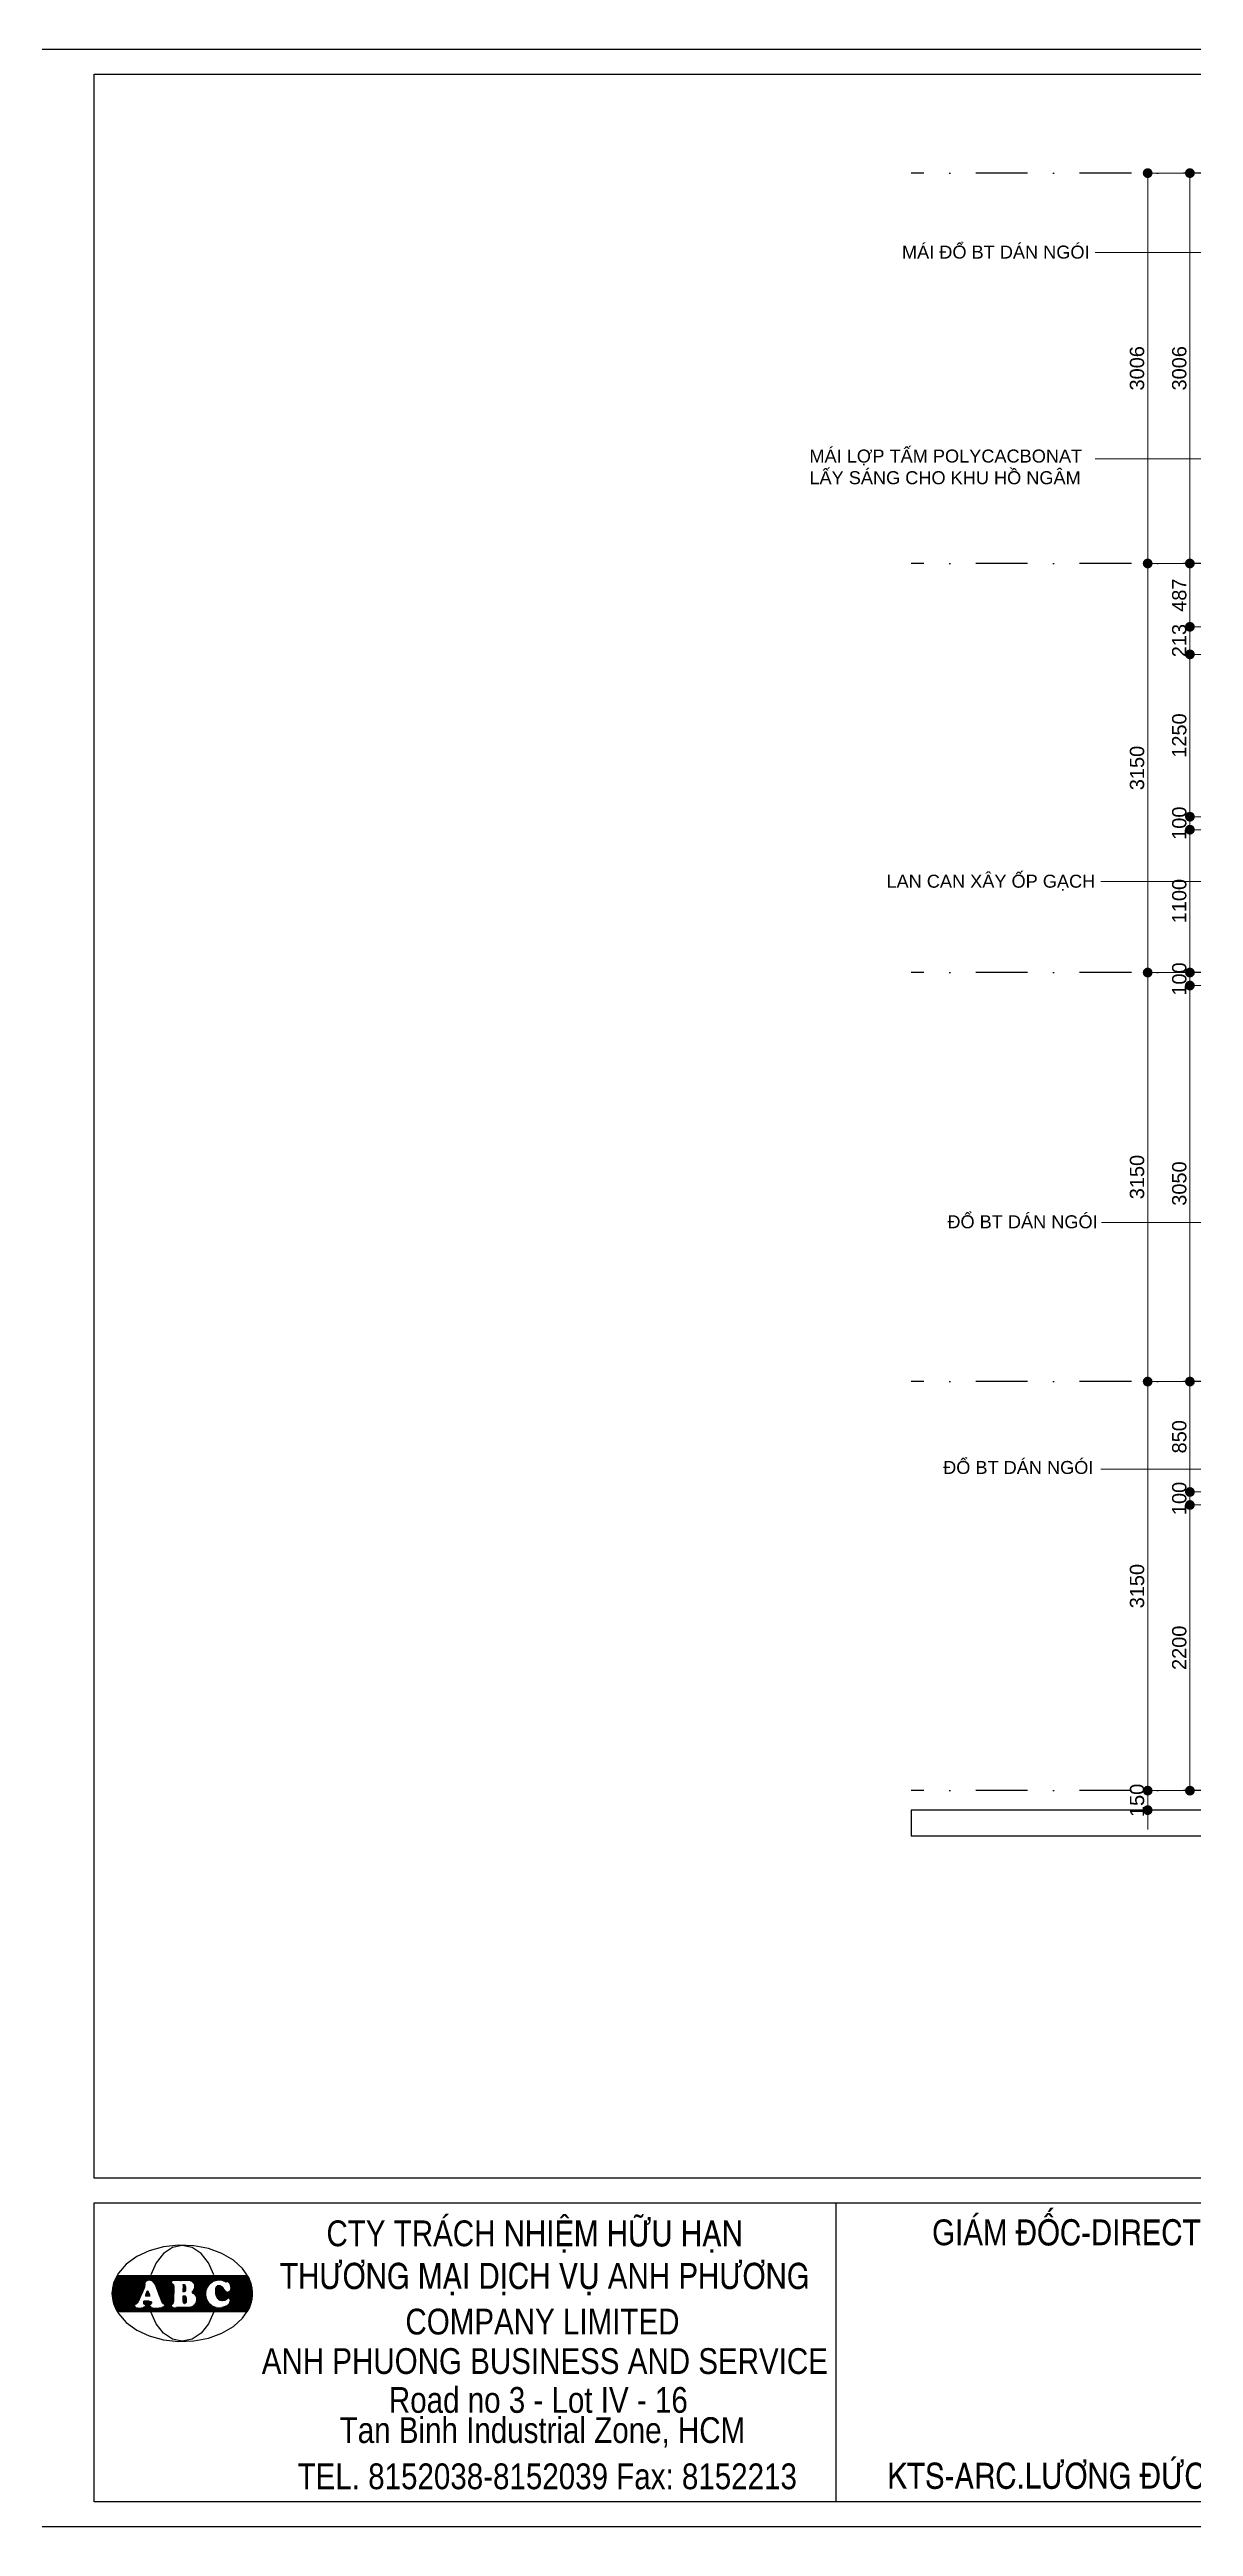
# Model space of a CAD drawing. Header units: millimetres. Extents: x -257631 to 60726, y -119421 to -4977.
# Drawn here: x 8652 to 26256, y -43125 to -4977 of the extents above; entities that cross this region are included whole.
import ezdxf
from ezdxf.enums import TextEntityAlignment as Align

# ---------------------------------------------------------------- set-up
doc = ezdxf.new("R2010")
doc.units = ezdxf.units.MM
doc.header["$LTSCALE"] = 400
doc.header["$MEASUREMENT"] = 0
doc.header["$PDMODE"] = 35
doc.linetypes.add('DASHDOTX2', pattern=[2, 1, -0.5, 0, -0.5])
for name, color, linetype in [('HACTH', 8, 'Continuous'), ('KHUNG', 5, 'Continuous'), ('net 2', 7, 'Continuous'), ('THAY', 7, 'Continuous')]:
    doc.layers.add(name, color=color, linetype=linetype)
doc.styles.add('VNI-AVO', font='vhelven.ttf', dxfattribs={"height": 220})
doc.styles.add('VNI-HEL-CON', font='vhelvcn.ttf')
doc.dimstyles.new('style-50', dxfattribs={"dimscale": 0, "dimtxt": 2.3, "dimasz": 150, "dimexe": 50, "dimexo": 50, "dimgap": 50, "dimtad": 1, "dimdec": 0, "dimlfac": 0.5, "dimzin": 9, "dimtxsty": 'VNI-AVO', "dimblk": 'DOT', "dimcen": 0, "dimdle": 150, "dimclrd": 146, "dimclre": 146, "dimclrt": 7, "dimadec": 0, "dimazin": 0, "dimtfac": 1, "dimtdec": 0, "dimtix": 1, "dimtmove": 2, "dimatfit": 3, "dimfxl": 0, "dimlwd": 13, "dimlwe": 13, "dimarcsym": 0})

# ---------------------------------------------------------------- blocks, each defined once
blk = doc.blocks.new('_Dot')
at = {"color": 0, "linetype": 'ByBlock', "lineweight": -2}
blk.add_line((-0.5, 0), (-1, 0), dxfattribs=at)
at = {"color": 0, "linetype": 'ByBlock', "lineweight": 100, "const_width": 0.5}
blk.add_lwpolyline([(-0.25, 0, 1), (0.25, 0, 1)], format="xyb", close=True, dxfattribs=at)
blk = doc.blocks.new('*D606')
at = {"layer": 'Defpoints', "color": 0}
for p in [(254584, 125797), (255334, 125797), (255334, 124822)]:
    blk.add_point(p, dxfattribs=at)
at = {"layer": 'net 2', "color": 146, "lineweight": 13}
for p, q in [((255284, 125797), (254534, 125797)), ((254584, 124972), (254584, 125647)), ((255284, 124822), (254534, 124822))]:
    blk.add_line(p, q, dxfattribs=at)
at = {"layer": 'net 2', "color": 146, "lineweight": 13, "xscale": 150, "yscale": 150, "zscale": 150}
for p, rotation in [((254584, 125797), 90), ((254584, 124822), 270)]:
    blk.add_blockref('_Dot', p, dxfattribs=dict(at, rotation=rotation))
at = {"layer": 'net 2', "color": 7, "insert": (254421, 125309), "char_height": 220, "attachment_point": 5, "rotation": 90, "style": 'VNI-AVO'}
blk.add_mtext('487', dxfattribs=at)
blk = doc.blocks.new('*D605')
at = {"layer": 'Defpoints', "color": 0}
for p in [(254584, 124822), (255334, 124822), (255384, 124397)]:
    blk.add_point(p, dxfattribs=at)
at = {"layer": 'net 2', "color": 146, "lineweight": 13}
for p, q in [((255284, 124822), (254534, 124822)), ((254584, 124972), (254584, 125122)), ((254584, 124397), (254584, 124822)), ((255334, 124397), (254534, 124397)), ((254584, 124247), (254584, 124097))]:
    blk.add_line(p, q, dxfattribs=at)
at = {"layer": 'net 2', "color": 146, "lineweight": 13, "xscale": 150, "yscale": 150, "zscale": 150}
for p, rotation in [((254584, 124822), 270), ((254584, 124397), 90)]:
    blk.add_blockref('_Dot', p, dxfattribs=dict(at, rotation=rotation))
at = {"layer": 'net 2', "color": 7, "insert": (254421, 124609), "char_height": 220, "attachment_point": 5, "rotation": 90, "style": 'VNI-AVO'}
blk.add_mtext('213', dxfattribs=at)
blk = doc.blocks.new('*D604')
at = {"layer": 'Defpoints', "color": 0}
for p in [(253934, 131809), (254934, 131809), (255384, 125797)]:
    blk.add_point(p, dxfattribs=at)
at = {"layer": 'net 2', "color": 146, "lineweight": 13}
for p, q in [((254884, 131809), (253884, 131809)), ((253934, 125947), (253934, 131659)), ((255334, 125797), (253884, 125797))]:
    blk.add_line(p, q, dxfattribs=at)
at = {"layer": 'net 2', "color": 146, "lineweight": 13, "xscale": 150, "yscale": 150, "zscale": 150}
for p, rotation in [((253934, 131809), 90), ((253934, 125797), 270)]:
    blk.add_blockref('_Dot', p, dxfattribs=dict(at, rotation=rotation))
at = {"layer": 'net 2', "color": 7, "insert": (253771, 128803), "char_height": 220, "attachment_point": 5, "rotation": 90, "style": 'VNI-AVO'}
blk.add_mtext('3006', dxfattribs=at)
blk = doc.blocks.new('*D603')
at = {"layer": 'Defpoints', "color": 0}
for p in [(255384, 106897), (253934, 106597), (255384, 106597)]:
    blk.add_point(p, dxfattribs=at)
at = {"layer": 'net 2', "color": 146, "lineweight": 13}
for p, q in [((253934, 107047), (253934, 107197)), ((255334, 106897), (253884, 106897)), ((253934, 106897), (253934, 106597)), ((255334, 106597), (253884, 106597)), ((253934, 106447), (253934, 106297))]:
    blk.add_line(p, q, dxfattribs=at)
at = {"layer": 'net 2', "color": 146, "lineweight": 13, "xscale": 150, "yscale": 150, "zscale": 150}
for p, rotation in [((253934, 106897), 270), ((253934, 106597), 90)]:
    blk.add_blockref('_Dot', p, dxfattribs=dict(at, rotation=rotation))
at = {"layer": 'net 2', "color": 7, "insert": (253771, 106747), "char_height": 220, "attachment_point": 5, "rotation": 90, "style": 'VNI-AVO'}
blk.add_mtext('150', dxfattribs=at)
blk = doc.blocks.new('*D602')
at = {"layer": 'Defpoints', "color": 0}
for p in [(253934, 125797), (255384, 125797), (255384, 119497)]:
    blk.add_point(p, dxfattribs=at)
at = {"layer": 'net 2', "color": 146, "lineweight": 13}
for p, q in [((255334, 125797), (253884, 125797)), ((253934, 119647), (253934, 125647)), ((255334, 119497), (253884, 119497))]:
    blk.add_line(p, q, dxfattribs=at)
at = {"layer": 'net 2', "color": 146, "lineweight": 13, "xscale": 150, "yscale": 150, "zscale": 150}
for p, rotation in [((253934, 125797), 90), ((253934, 119497), 270)]:
    blk.add_blockref('_Dot', p, dxfattribs=dict(at, rotation=rotation))
at = {"layer": 'net 2', "color": 7, "insert": (253771, 122647), "char_height": 220, "attachment_point": 5, "rotation": 90, "style": 'VNI-AVO'}
blk.add_mtext('3150', dxfattribs=at)
blk = doc.blocks.new('*D601')
at = {"layer": 'Defpoints', "color": 0}
for p in [(253934, 119497), (255384, 119497), (255334, 113197)]:
    blk.add_point(p, dxfattribs=at)
at = {"layer": 'net 2', "color": 146, "lineweight": 13}
for p, q in [((255334, 119497), (253884, 119497)), ((253934, 113347), (253934, 119347)), ((255284, 113197), (253884, 113197))]:
    blk.add_line(p, q, dxfattribs=at)
at = {"layer": 'net 2', "color": 146, "lineweight": 13, "xscale": 150, "yscale": 150, "zscale": 150}
for p, rotation in [((253934, 119497), 90), ((253934, 113197), 270)]:
    blk.add_blockref('_Dot', p, dxfattribs=dict(at, rotation=rotation))
at = {"layer": 'net 2', "color": 7, "insert": (253771, 116347), "char_height": 220, "attachment_point": 5, "rotation": 90, "style": 'VNI-AVO'}
blk.add_mtext('3150', dxfattribs=at)
blk = doc.blocks.new('*D600')
at = {"layer": 'Defpoints', "color": 0}
for p in [(253934, 113197), (255334, 113197), (255384, 106897)]:
    blk.add_point(p, dxfattribs=at)
at = {"layer": 'net 2', "color": 146, "lineweight": 13}
for p, q in [((255284, 113197), (253884, 113197)), ((253934, 107047), (253934, 113047)), ((255334, 106897), (253884, 106897))]:
    blk.add_line(p, q, dxfattribs=at)
at = {"layer": 'net 2', "color": 146, "lineweight": 13, "xscale": 150, "yscale": 150, "zscale": 150}
for p, rotation in [((253934, 113197), 90), ((253934, 106897), 270)]:
    blk.add_blockref('_Dot', p, dxfattribs=dict(at, rotation=rotation))
at = {"layer": 'net 2', "color": 7, "insert": (253771, 110047), "char_height": 220, "attachment_point": 5, "rotation": 90, "style": 'VNI-AVO'}
blk.add_mtext('3150', dxfattribs=at)
blk = doc.blocks.new('*D599')
at = {"layer": 'Defpoints', "color": 0}
for p in [(254584, 111497), (254934, 111497), (255384, 111297)]:
    blk.add_point(p, dxfattribs=at)
at = {"layer": 'net 2', "color": 146, "lineweight": 13}
for p, q in [((254584, 111647), (254584, 111797)), ((254884, 111497), (254534, 111497)), ((254584, 111297), (254584, 111497)), ((255334, 111297), (254534, 111297)), ((254584, 111147), (254584, 110997))]:
    blk.add_line(p, q, dxfattribs=at)
at = {"layer": 'net 2', "color": 146, "lineweight": 13, "xscale": 150, "yscale": 150, "zscale": 150}
for p, rotation in [((254584, 111497), 270), ((254584, 111297), 90)]:
    blk.add_blockref('_Dot', p, dxfattribs=dict(at, rotation=rotation))
at = {"layer": 'net 2', "color": 7, "insert": (254421, 111397), "char_height": 220, "attachment_point": 5, "rotation": 90, "style": 'VNI-AVO'}
blk.add_mtext('100', dxfattribs=at)
blk = doc.blocks.new('*X2')
at = {"color": 0}
for p, q in [((195.6, 214), (204.69, 214)), ((195.65, 214.1), (204.8, 214.1)), ((195.69, 214.2), (204.98, 214.2)), ((195.74, 214.3), (205.31, 214.3)), ((195.79, 214.4), (234.23, 214.4)), ((195.84, 214.5), (234.18, 214.5)), ((195.89, 214.6), (234.13, 214.6)), ((195.95, 214.7), (234.07, 214.7)), ((196.01, 214.8), (234.01, 214.8)), ((196.06, 214.9), (233.96, 214.9)), ((196.12, 215), (233.9, 215)), ((196.19, 215.1), (233.83, 215.1)), ((196.25, 215.2), (233.77, 215.2)), ((196.32, 215.3), (233.7, 215.3)), ((196.39, 215.4), (233.63, 215.4)), ((196.46, 215.5), (233.56, 215.5)), ((205.94, 214.3), (224.91, 214.3)), ((206.27, 214.2), (212.19, 214.2)), ((206.43, 214.1), (212.09, 214.1)), ((206.55, 214), (212.07, 214)), ((214.51, 214.2), (214.64, 214.2)), ((217.19, 214.2), (224.42, 214.2)), ((217.44, 214.1), (224.14, 214.1)), ((217.68, 214), (223.91, 214)), ((226.21, 214.3), (234.28, 214.3)), ((226.5, 214.2), (234.32, 214.2)), ((226.76, 214.1), (234.37, 214.1)), ((227.03, 214), (234.41, 214)), ((194.97, 211.2), (203.73, 211.2)), ((194.97, 211.1), (203.68, 211.1)), ((194.97, 211), (203.63, 211)), ((194.97, 210.9), (203.58, 210.9)), ((194.97, 210.8), (203.53, 210.8)), ((194.97, 210.7), (203.48, 210.7)), ((194.98, 211.4), (203.83, 211.4)), ((194.98, 211.3), (203.78, 211.3)), ((194.98, 210.6), (203.43, 210.6)), ((194.98, 210.5), (203.38, 210.5)), ((194.99, 211.5), (203.88, 211.5)), ((194.99, 210.4), (203.33, 210.4)), ((194.99, 210.3), (203.28, 210.3)), ((195, 211.6), (203.93, 211.6)), ((195, 210.2), (203.23, 210.2)), ((195.01, 211.7), (203.98, 211.7)), ((195.01, 210.1), (203.18, 210.1)), ((195.02, 211.8), (204.03, 211.8)), ((195.02, 210), (203.13, 210)), ((195.03, 211.9), (204.08, 211.9)), ((195.04, 209.9), (203.08, 209.9)), ((195.05, 212), (204.13, 212)), ((195.05, 209.8), (203.03, 209.8)), ((195.06, 212.1), (204.18, 212.1)), ((195.07, 209.7), (202.98, 209.7)), ((195.08, 212.2), (204.23, 212.2)), ((195.08, 209.6), (202.93, 209.6)), ((195.09, 212.3), (204.28, 212.3)), ((195.1, 209.5), (202.88, 209.5)), ((195.11, 212.4), (204.33, 212.4)), ((195.12, 209.4), (202.83, 209.4)), ((195.13, 212.5), (204.38, 212.5)), ((195.14, 209.3), (202.78, 209.3)), ((195.15, 212.6), (204.39, 212.6)), ((195.16, 209.2), (202.73, 209.2)), ((195.18, 212.7), (204.41, 212.7)), ((195.19, 209.1), (202.68, 209.1)), ((195.2, 212.8), (204.43, 212.8)), ((195.21, 209), (202.63, 209)), ((195.23, 212.9), (204.45, 212.9)), ((195.24, 208.9), (202.58, 208.9)), ((195.25, 213), (204.46, 213)), ((195.26, 208.8), (202.51, 208.8)), ((195.28, 213.1), (204.48, 213.1)), ((195.29, 208.7), (202.41, 208.7)), ((195.31, 213.2), (204.51, 213.2)), ((195.32, 208.6), (202.31, 208.6)), ((195.34, 213.3), (204.5, 213.3)), ((195.35, 208.5), (202.21, 208.5)), ((195.38, 213.4), (204.48, 213.4)), ((195.39, 208.4), (202.11, 208.4)), ((195.41, 213.5), (204.46, 213.5)), ((195.42, 208.3), (201.87, 208.3)), ((195.45, 213.6), (204.46, 213.6)), ((195.46, 208.2), (201.69, 208.2)), ((195.48, 213.7), (204.5, 213.7)), ((195.5, 208.1), (201.56, 208.1)), ((195.52, 213.8), (204.55, 213.8)), ((195.54, 208), (201.55, 208)), ((195.56, 213.9), (204.59, 213.9)), ((195.58, 207.9), (201.54, 207.9)), ((195.62, 207.8), (201.53, 207.8)), ((195.67, 207.7), (201.54, 207.7)), ((203.86, 208.6), (206.38, 208.6)), ((203.86, 208.5), (206.34, 208.5)), ((203.87, 208.7), (206.37, 208.7)), ((203.87, 208.4), (206.25, 208.4)), ((203.88, 208.8), (206.35, 208.8)), ((203.89, 208.9), (206.1, 208.9)), ((204.09, 209), (205.54, 209)), ((204.17, 208.3), (206.16, 208.3)), ((204.27, 208.2), (206.02, 208.2)), ((204.35, 208.1), (205.89, 208.1)), ((204.41, 208), (205.87, 208)), ((204.41, 207.7), (205.94, 207.7)), ((204.43, 207.9), (205.87, 207.9)), ((204.44, 207.8), (205.87, 207.8)), ((204.47, 210.5), (205.82, 210.5)), ((204.47, 210.4), (205.84, 210.4)), ((204.48, 210.6), (205.81, 210.6)), ((204.5, 210.3), (205.84, 210.3)), ((204.53, 210.7), (205.78, 210.7)), ((204.57, 210.8), (205.72, 210.8)), ((204.62, 210.9), (205.66, 210.9)), ((204.66, 211), (205.6, 211)), ((204.71, 211.1), (205.54, 211.1)), ((204.76, 211.2), (205.49, 211.2)), ((204.8, 211.3), (205.44, 211.3)), ((204.85, 211.4), (205.39, 211.4)), ((204.91, 211.5), (205.31, 211.5)), ((205.07, 211.6), (205.23, 211.6)), ((206.64, 213.9), (212.05, 213.9)), ((206.72, 213.8), (212.03, 213.8)), ((206.81, 213.7), (212, 213.7)), ((206.89, 213.6), (212.04, 213.6)), ((206.98, 213.5), (212.1, 213.5)), ((207.05, 213.4), (212.22, 213.4)), ((207.12, 213.3), (212.41, 213.3)), ((207.19, 213.2), (212.54, 213.2)), ((207.26, 213.1), (212.61, 213.1)), ((207.33, 213), (212.65, 213)), ((207.37, 212.9), (212.69, 212.9)), ((207.41, 212.8), (212.73, 212.8)), ((207.45, 212.7), (212.77, 212.7)), ((207.49, 212.6), (212.77, 212.6)), ((207.53, 212.5), (212.77, 212.5)), ((207.57, 212.4), (212.77, 212.4)), ((207.61, 212.3), (212.77, 212.3)), ((207.65, 212.2), (212.77, 212.2)), ((207.7, 212.1), (212.77, 212.1)), ((207.74, 212), (212.77, 212)), ((207.78, 211.9), (212.77, 211.9)), ((207.82, 211.8), (212.76, 211.8)), ((207.86, 211.7), (212.76, 211.7)), ((207.9, 211.6), (212.75, 211.6)), ((207.94, 211.5), (212.75, 211.5)), ((207.98, 211.4), (212.75, 211.4)), ((208.02, 211.3), (212.74, 211.3)), ((208.06, 211.2), (212.74, 211.2)), ((208.1, 211.1), (212.74, 211.1)), ((208.14, 211), (212.73, 211)), ((208.18, 210.9), (212.73, 210.9)), ((208.23, 210.8), (212.73, 210.8)), ((208.27, 210.7), (212.72, 210.7)), ((208.31, 210.6), (212.72, 210.6)), ((208.36, 210.5), (212.72, 210.5)), ((208.4, 210.4), (212.71, 210.4)), ((208.44, 210.3), (212.71, 210.3)), ((208.49, 210.2), (212.71, 210.2)), ((208.53, 210.1), (212.7, 210.1)), ((208.57, 210), (212.7, 210)), ((208.62, 209.9), (212.7, 209.9)), ((208.66, 209.8), (212.69, 209.8)), ((208.7, 209.7), (212.69, 209.7)), ((208.75, 209.6), (212.68, 209.6)), ((208.79, 209.5), (212.67, 209.5)), ((208.84, 209.4), (212.67, 209.4)), ((208.88, 209.3), (212.66, 209.3)), ((208.92, 209.2), (212.65, 209.2)), ((208.97, 209.1), (212.65, 209.1)), ((209.01, 209), (212.64, 209)), ((209.05, 208.9), (212.62, 208.9)), ((209.1, 208.8), (212.6, 208.8)), ((209.14, 208.7), (212.58, 208.7)), ((209.18, 208.6), (212.56, 208.6)), ((209.23, 208.5), (212.48, 208.5)), ((209.49, 208.4), (212.39, 208.4)), ((209.7, 208.3), (212.28, 208.3)), ((209.76, 207.7), (212.02, 207.7)), ((209.86, 208.2), (212.13, 208.2)), ((209.86, 207.8), (212.01, 207.8)), ((209.91, 208.1), (212.06, 208.1)), ((209.91, 208), (212.02, 208)), ((209.91, 207.9), (212, 207.9)), ((215.1, 213.1), (215.85, 213.1)), ((215.1, 212.1), (216.09, 212.1)), ((215.1, 212), (216.09, 212)), ((215.1, 211.9), (216.08, 211.9)), ((215.1, 211.8), (216.05, 211.8)), ((215.1, 211.7), (216.02, 211.7)), ((215.1, 211.6), (215.98, 211.6)), ((215.1, 211.5), (215.83, 211.5)), ((215.1, 210.1), (216.12, 210.1)), ((215.1, 210), (216.16, 210)), ((215.1, 209.9), (216.19, 209.9)), ((215.1, 209.8), (216.23, 209.8)), ((215.1, 209.7), (216.26, 209.7)), ((215.1, 209.6), (216.27, 209.6)), ((215.1, 209.5), (216.29, 209.5)), ((215.1, 209.4), (216.3, 209.4)), ((215.1, 209.3), (216.31, 209.3)), ((215.1, 209.2), (216.3, 209.2)), ((215.1, 209.1), (216.29, 209.1)), ((215.1, 209), (216.28, 209)), ((215.11, 213), (215.9, 213)), ((215.11, 212.5), (216.07, 212.5)), ((215.11, 212.4), (216.09, 212.4)), ((215.11, 212.3), (216.1, 212.3)), ((215.11, 212.2), (216.1, 212.2)), ((215.12, 212.9), (215.95, 212.9)), ((215.12, 212.8), (216, 212.8)), ((215.12, 212.7), (216.04, 212.7)), ((215.12, 212.6), (216.05, 212.6)), ((215.13, 210.2), (216.02, 210.2)), ((215.13, 208.9), (216.27, 208.9)), ((215.15, 208.8), (216.25, 208.8)), ((215.17, 211.4), (215.67, 211.4)), ((215.18, 210.3), (215.9, 210.3)), ((215.18, 208.7), (216.19, 208.7)), ((215.21, 208.6), (216.13, 208.6)), ((215.25, 213.2), (215.64, 213.2)), ((215.28, 208.5), (216.04, 208.5)), ((215.3, 210.4), (215.3, 210.4)), ((215.59, 208.4), (215.74, 208.4)), ((217.74, 211.3), (221.8, 211.3)), ((217.75, 211.2), (221.78, 211.2)), ((217.76, 211.4), (221.81, 211.4)), ((217.81, 211.5), (221.82, 211.5)), ((217.82, 211.1), (221.77, 211.1)), ((217.83, 213.9), (223.71, 213.9)), ((217.89, 207.7), (223.78, 207.7)), ((217.95, 211.6), (221.84, 211.6)), ((217.97, 213.8), (223.53, 213.8)), ((218.02, 211), (221.75, 211)), ((218.06, 211.7), (221.85, 211.7)), ((218.07, 207.8), (223.6, 207.8)), ((218.09, 213.7), (223.38, 213.7)), ((218.12, 211.8), (221.88, 211.8)), ((218.15, 213.6), (223.22, 213.6)), ((218.18, 211.9), (221.91, 211.9)), ((218.19, 210.9), (221.75, 210.9)), ((218.2, 207.9), (223.42, 207.9)), ((218.21, 213.5), (223.1, 213.5)), ((218.23, 212), (221.95, 212)), ((218.28, 213.4), (222.98, 213.4)), ((218.28, 212.1), (221.99, 212.1)), ((218.33, 213.3), (222.86, 213.3)), ((218.33, 212.2), (222.04, 212.2)), ((218.34, 210.8), (221.75, 210.8)), ((218.34, 208), (223.26, 208)), ((218.35, 213.2), (222.75, 213.2)), ((218.36, 213.1), (222.66, 213.1)), ((218.37, 212.3), (222.08, 212.3)), ((218.38, 213), (222.57, 213)), ((218.4, 212.9), (222.48, 212.9)), ((218.41, 212.8), (222.41, 212.8)), ((218.41, 212.7), (222.33, 212.7)), ((218.41, 212.4), (222.13, 212.4)), ((218.42, 212.6), (222.26, 212.6)), ((218.43, 212.5), (222.19, 212.5)), ((218.44, 210.7), (221.75, 210.7)), ((218.44, 208.1), (223.14, 208.1)), ((218.51, 208.2), (223.01, 208.2)), ((218.54, 210.6), (221.76, 210.6)), ((218.59, 208.3), (222.89, 208.3)), ((218.64, 210.5), (221.76, 210.5)), ((218.66, 208.4), (222.76, 208.4)), ((218.73, 210.4), (221.77, 210.4)), ((218.73, 208.5), (222.67, 208.5)), ((218.77, 210.3), (221.79, 210.3)), ((218.81, 208.6), (222.59, 208.6)), ((218.82, 210.2), (221.82, 210.2)), ((218.84, 208.7), (222.52, 208.7)), ((218.86, 210.1), (221.84, 210.1)), ((218.86, 208.8), (222.44, 208.8)), ((218.88, 208.9), (222.37, 208.9)), ((218.91, 210), (221.86, 210)), ((218.91, 209), (222.29, 209)), ((218.93, 209.1), (222.22, 209.1)), ((218.95, 209.9), (221.88, 209.9)), ((218.95, 209.3), (222.11, 209.3)), ((218.95, 209.2), (222.15, 209.2)), ((218.96, 209.6), (221.99, 209.6)), ((218.96, 209.5), (222.03, 209.5)), ((218.96, 209.4), (222.07, 209.4)), ((218.97, 209.8), (221.91, 209.8)), ((218.97, 209.7), (221.94, 209.7)), ((224.31, 211.8), (227.07, 211.8)), ((224.31, 211.7), (227.15, 211.7)), ((224.31, 211.6), (227.24, 211.6)), ((224.31, 211.5), (227.35, 211.5)), ((224.31, 211.4), (227.47, 211.4)), ((224.31, 211.3), (227.64, 211.3)), ((224.31, 211.2), (235.04, 211.2)), ((224.32, 212), (226.93, 212)), ((224.32, 211.9), (227, 211.9)), ((224.33, 211.1), (235.05, 211.1)), ((224.34, 212.1), (226.85, 212.1)), ((224.36, 211), (235.05, 211)), ((224.37, 212.2), (226.78, 212.2)), ((224.38, 210.9), (235.05, 210.9)), ((224.4, 212.3), (226.7, 212.3)), ((224.4, 210.8), (235.05, 210.8)), ((224.42, 210.7), (235.05, 210.7)), ((224.44, 212.4), (226.62, 212.4)), ((224.47, 210.6), (235.04, 210.6)), ((224.5, 212.5), (226.53, 212.5)), ((224.51, 210.5), (235.04, 210.5)), ((224.56, 210.4), (235.03, 210.4)), ((224.57, 212.6), (226.42, 212.6)), ((224.6, 210.3), (235.02, 210.3)), ((224.64, 210.2), (235.02, 210.2)), ((224.67, 212.7), (226.29, 212.7)), ((224.68, 210.1), (235.01, 210.1)), ((224.74, 210), (235, 210)), ((224.79, 212.8), (226.12, 212.8)), ((224.81, 209.9), (234.98, 209.9)), ((224.88, 209.8), (234.97, 209.8)), ((224.94, 212.9), (225.88, 212.9)), ((224.95, 209.7), (227.98, 209.7)), ((225.07, 209.6), (227.83, 209.6)), ((225.19, 209.5), (227.69, 209.5)), ((225.32, 209.4), (227.52, 209.4)), ((225.46, 209.3), (227.34, 209.3)), ((225.7, 209.2), (227.15, 209.2)), ((226.2, 209.1), (226.47, 209.1)), ((227.18, 207.7), (234.35, 207.7)), ((227.25, 213.9), (227.54, 213.9)), ((227.42, 207.8), (234.4, 207.8)), ((227.73, 207.9), (234.44, 207.9)), ((227.91, 208), (234.48, 208)), ((227.95, 213.9), (234.46, 213.9)), ((228.01, 211.3), (235.04, 211.3)), ((228.03, 208.1), (234.52, 208.1)), ((228.12, 213.8), (234.5, 213.8)), ((228.12, 208.2), (234.56, 208.2)), ((228.2, 208.3), (234.6, 208.3)), ((228.22, 213.7), (234.54, 213.7)), ((228.25, 211.4), (235.03, 211.4)), ((228.25, 208.4), (234.63, 208.4)), ((228.3, 209.7), (234.95, 209.7)), ((228.31, 213.6), (234.57, 213.6)), ((228.31, 208.5), (234.66, 208.5)), ((228.35, 208.6), (234.7, 208.6)), ((228.38, 213.5), (234.61, 213.5)), ((228.38, 209.6), (234.94, 209.6)), ((228.39, 211.5), (235.03, 211.5)), ((228.39, 208.7), (234.73, 208.7)), ((228.43, 209.5), (234.92, 209.5)), ((228.43, 208.8), (234.76, 208.8)), ((228.44, 213.4), (234.64, 213.4)), ((228.47, 208.9), (234.78, 208.9)), ((228.48, 211.6), (235.02, 211.6)), ((228.48, 209.4), (234.9, 209.4)), ((228.48, 209), (234.81, 209)), ((228.49, 213.3), (234.68, 213.3)), ((228.5, 209.3), (234.88, 209.3)), ((228.5, 209.2), (234.86, 209.2)), ((228.5, 209.1), (234.83, 209.1)), ((228.53, 213.2), (234.71, 213.2)), ((228.55, 211.7), (235.01, 211.7)), ((228.56, 213.1), (234.74, 213.1)), ((228.6, 213), (234.77, 213)), ((228.61, 211.8), (235, 211.8)), ((228.63, 212.9), (234.79, 212.9)), ((228.63, 211.9), (234.99, 211.9)), ((228.64, 212.8), (234.82, 212.8)), ((228.65, 212.7), (234.84, 212.7)), ((228.65, 212), (234.97, 212)), ((228.67, 212.6), (234.87, 212.6)), ((228.68, 212.5), (234.89, 212.5)), ((228.68, 212.4), (234.91, 212.4)), ((228.68, 212.3), (234.93, 212.3)), ((228.68, 212.1), (234.96, 212.1)), ((228.69, 212.2), (234.94, 212.2)), ((195.71, 207.6), (201.59, 207.6)), ((195.76, 207.5), (201.64, 207.5)), ((195.81, 207.4), (201.77, 207.4)), ((195.86, 207.3), (202.31, 207.3)), ((195.91, 207.2), (234.1, 207.2)), ((195.97, 207.1), (234.05, 207.1)), ((196.03, 207), (233.99, 207)), ((196.09, 206.9), (233.93, 206.9)), ((196.15, 206.8), (233.87, 206.8)), ((196.21, 206.7), (233.81, 206.7)), ((196.28, 206.6), (233.74, 206.6)), ((196.34, 206.5), (233.68, 206.5)), ((196.41, 206.4), (233.61, 206.4)), ((196.49, 206.3), (233.53, 206.3)), ((203.32, 207.3), (206.6, 207.3)), ((203.89, 207.4), (206.25, 207.4)), ((204.18, 207.5), (206.12, 207.5)), ((204.3, 207.6), (206.03, 207.6)), ((208.42, 207.3), (234.16, 207.3)), ((209.21, 207.4), (212.44, 207.4)), ((209.45, 207.5), (212.17, 207.5)), ((209.66, 207.6), (212.06, 207.6)), ((213.37, 207.4), (224.62, 207.4)), ((217.47, 207.5), (224.23, 207.5)), ((217.69, 207.6), (223.96, 207.6)), ((226.21, 207.4), (234.21, 207.4)), ((226.62, 207.5), (234.26, 207.5)), ((226.93, 207.6), (234.31, 207.6))]:
    blk.add_line(p, q, dxfattribs=at)
blk = doc.blocks.new('LOGOABC1')
at = {"linetype": 'Continuous'}
for points in [[(-87.7, 0, 0), (-86.6, -5.8, 0), (-83.6, -11.2, 0), (-78.7, -16.2, 0), (-72.2, -20.4, 0), (-64.4, -23.6, 0), (-55.6, -25.8, 0), (-46.2, -26.7, 0), (-36.7, -26.4, 0), (-27.6, -24.9, 0), (-19.2, -22.2, 0), (-12, -18.4, 0), (-6.3, -13.8, 0), (-2.3, -8.5, 0), (-0.3, -2.9, 0), (-0.3, 2.9, 0), (-2.3, 8.5, 0), (-6.3, 13.8, 0), (-12, 18.4, 0), (-19.2, 22.2, 0), (-27.6, 24.9, 0), (-36.7, 26.4, 0), (-46.2, 26.7, 0), (-55.6, 25.8, 0), (-64.4, 23.6, 0), (-72.2, 20.4, 0), (-78.7, 16.2, 0), (-83.6, 11.2, 0), (-86.6, 5.8, 0), (-87.7, 0, 0)], [(-24.3, 10.2, 0), (-27.5, 16.9, 0), (-32.1, 22.1, 0), (-37.7, 25.4, 0), (-43.8, 26.5, 0), (-49.9, 25.4, 0), (-55.5, 22.1, 0), (-60.1, 16.9, 0), (-63.4, 10.2, 0)], [(-24.3, -10.2, 0), (-27.5, -16.9, 0), (-32.1, -22.1, 0), (-37.7, -25.4, 0), (-43.8, -26.5, 0), (-49.9, -25.4, 0), (-55.5, -22.1, 0), (-60.1, -16.9, 0), (-63.4, -10.2, 0)]]:
    blk.add_polyline3d(points, dxfattribs=at)
at = {"xscale": 2.186912887836101, "yscale": 2.186912887836101, "zscale": 2.186912887836101}
blk.add_blockref('*X2', (-514, -461.3), dxfattribs=at)
blk = doc.blocks.new('*D566')
at = {"layer": 'Defpoints', "color": 0}
for p in [(254584, 121697), (255384, 121897), (255384, 121697)]:
    blk.add_point(p, dxfattribs=at)
at = {"layer": 'HACTH', "color": 146, "lineweight": 13}
for p, q in [((254584, 122047), (254584, 122197)), ((255334, 121897), (254534, 121897)), ((255334, 121697), (254534, 121697)), ((254584, 121897), (254584, 121697)), ((254584, 121547), (254584, 121397))]:
    blk.add_line(p, q, dxfattribs=at)
at = {"layer": 'HACTH', "color": 146, "lineweight": 13, "xscale": 150, "yscale": 150, "zscale": 150}
for p, rotation in [((254584, 121897), 270), ((254584, 121697), 90)]:
    blk.add_blockref('_Dot', p, dxfattribs=dict(at, rotation=rotation))
at = {"layer": 'HACTH', "color": 7, "insert": (254421, 121797), "char_height": 220, "attachment_point": 5, "rotation": 90, "style": 'VNI-AVO'}
blk.add_mtext('100', dxfattribs=at)
blk = doc.blocks.new('*D567')
at = {"layer": 'Defpoints', "color": 0}
for p in [(255384, 121697), (254584, 119497), (255384, 119497)]:
    blk.add_point(p, dxfattribs=at)
at = {"layer": 'HACTH', "color": 146, "lineweight": 13}
for p, q in [((255334, 121697), (254534, 121697)), ((254584, 121547), (254584, 119647)), ((255334, 119497), (254534, 119497))]:
    blk.add_line(p, q, dxfattribs=at)
at = {"layer": 'HACTH', "color": 146, "lineweight": 13, "xscale": 150, "yscale": 150, "zscale": 150}
for p, rotation in [((254584, 121697), 90), ((254584, 119497), 270)]:
    blk.add_blockref('_Dot', p, dxfattribs=dict(at, rotation=rotation))
at = {"layer": 'HACTH', "color": 7, "insert": (254421, 120597), "char_height": 220, "attachment_point": 5, "rotation": 90, "style": 'VNI-AVO'}
blk.add_mtext('1100', dxfattribs=at)
blk = doc.blocks.new('*D568')
at = {"layer": 'Defpoints', "color": 0}
for p in [(255384, 119497), (254584, 119297), (255384, 119297)]:
    blk.add_point(p, dxfattribs=at)
at = {"layer": 'HACTH', "color": 146, "lineweight": 13}
for p, q in [((254584, 119647), (254584, 119797)), ((255334, 119497), (254534, 119497)), ((254584, 119497), (254584, 119297)), ((255334, 119297), (254534, 119297)), ((254584, 119147), (254584, 118997))]:
    blk.add_line(p, q, dxfattribs=at)
at = {"layer": 'HACTH', "color": 146, "lineweight": 13, "xscale": 150, "yscale": 150, "zscale": 150}
for p, rotation in [((254584, 119497), 270), ((254584, 119297), 90)]:
    blk.add_blockref('_Dot', p, dxfattribs=dict(at, rotation=rotation))
at = {"layer": 'HACTH', "color": 7, "insert": (254421, 119397), "char_height": 220, "attachment_point": 5, "rotation": 90, "style": 'VNI-AVO'}
blk.add_mtext('100', dxfattribs=at)
blk = doc.blocks.new('*D569')
at = {"layer": 'Defpoints', "color": 0}
for p in [(255384, 119297), (254584, 113197), (255384, 113197)]:
    blk.add_point(p, dxfattribs=at)
at = {"layer": 'HACTH', "color": 146, "lineweight": 13}
for p, q in [((255334, 119297), (254534, 119297)), ((254584, 119147), (254584, 113347)), ((255334, 113197), (254534, 113197))]:
    blk.add_line(p, q, dxfattribs=at)
at = {"layer": 'HACTH', "color": 146, "lineweight": 13, "xscale": 150, "yscale": 150, "zscale": 150}
for p, rotation in [((254584, 119297), 90), ((254584, 113197), 270)]:
    blk.add_blockref('_Dot', p, dxfattribs=dict(at, rotation=rotation))
at = {"layer": 'HACTH', "color": 7, "insert": (254421, 116247), "char_height": 220, "attachment_point": 5, "rotation": 90, "style": 'VNI-AVO'}
blk.add_mtext('3050', dxfattribs=at)
blk = doc.blocks.new('*D570')
at = {"layer": 'Defpoints', "color": 0}
for p in [(255384, 113197), (254584, 111497), (255384, 111497)]:
    blk.add_point(p, dxfattribs=at)
at = {"layer": 'HACTH', "color": 146, "lineweight": 13}
for p, q in [((255334, 113197), (254534, 113197)), ((254584, 113047), (254584, 111647)), ((255334, 111497), (254534, 111497))]:
    blk.add_line(p, q, dxfattribs=at)
at = {"layer": 'HACTH', "color": 146, "lineweight": 13, "xscale": 150, "yscale": 150, "zscale": 150}
for p, rotation in [((254584, 113197), 90), ((254584, 111497), 270)]:
    blk.add_blockref('_Dot', p, dxfattribs=dict(at, rotation=rotation))
at = {"layer": 'HACTH', "color": 7, "insert": (254421, 112347), "char_height": 220, "attachment_point": 5, "rotation": 90, "style": 'VNI-AVO'}
blk.add_mtext('850', dxfattribs=at)
blk = doc.blocks.new('*D571')
at = {"layer": 'Defpoints', "color": 0}
for p in [(255384, 111297), (254584, 106897), (255384, 106897)]:
    blk.add_point(p, dxfattribs=at)
at = {"layer": 'HACTH', "color": 146, "lineweight": 13}
for p, q in [((255334, 111297), (254534, 111297)), ((254584, 111147), (254584, 107047)), ((255334, 106897), (254534, 106897))]:
    blk.add_line(p, q, dxfattribs=at)
at = {"layer": 'HACTH', "color": 146, "lineweight": 13, "xscale": 150, "yscale": 150, "zscale": 150}
for p, rotation in [((254584, 111297), 90), ((254584, 106897), 270)]:
    blk.add_blockref('_Dot', p, dxfattribs=dict(at, rotation=rotation))
at = {"layer": 'HACTH', "color": 7, "insert": (254421, 109097), "char_height": 220, "attachment_point": 5, "rotation": 90, "style": 'VNI-AVO'}
blk.add_mtext('2200', dxfattribs=at)
blk = doc.blocks.new('*D572')
at = {"layer": 'Defpoints', "color": 0}
for p in [(254584, 124397), (255384, 124397), (255384, 121897)]:
    blk.add_point(p, dxfattribs=at)
at = {"layer": 'HACTH', "color": 146, "lineweight": 13}
for p, q in [((255334, 124397), (254534, 124397)), ((254584, 122047), (254584, 124247)), ((255334, 121897), (254534, 121897))]:
    blk.add_line(p, q, dxfattribs=at)
at = {"layer": 'HACTH', "color": 146, "lineweight": 13, "xscale": 150, "yscale": 150, "zscale": 150}
for p, rotation in [((254584, 124397), 90), ((254584, 121897), 270)]:
    blk.add_blockref('_Dot', p, dxfattribs=dict(at, rotation=rotation))
at = {"layer": 'HACTH', "color": 7, "insert": (254421, 123147), "char_height": 220, "attachment_point": 5, "rotation": 90, "style": 'VNI-AVO'}
blk.add_mtext('1250', dxfattribs=at)
blk = doc.blocks.new('*D573')
at = {"layer": 'Defpoints', "color": 0}
for p in [(254584, 131809), (255384, 131809), (255334, 125797)]:
    blk.add_point(p, dxfattribs=at)
at = {"layer": 'HACTH', "color": 146, "lineweight": 13}
for p, q in [((255334, 131809), (254534, 131809)), ((254584, 125947), (254584, 131659)), ((255284, 125797), (254534, 125797))]:
    blk.add_line(p, q, dxfattribs=at)
at = {"layer": 'HACTH', "color": 146, "lineweight": 13, "xscale": 150, "yscale": 150, "zscale": 150}
for p, rotation in [((254584, 131809), 90), ((254584, 125797), 270)]:
    blk.add_blockref('_Dot', p, dxfattribs=dict(at, rotation=rotation))
at = {"layer": 'HACTH', "color": 7, "insert": (254421, 128803), "char_height": 220, "attachment_point": 5, "rotation": 90, "style": 'VNI-AVO'}
blk.add_mtext('3006', dxfattribs=at)

msp = doc.modelspace()

# ---------------------------------------------------------------- linework, layer by layer
at = {"layer": 'HACTH', "linetype": 'DASHDOTX2', "ltscale": 2}
for p, q in [((47706.4, -6880.1), (21911.6, -6880.1)), ((47706.4, -12892.8), (21911.6, -12892.8)), ((47706.4, -19192.8), (21911.6, -19192.8)), ((47706.4, -25492.8), (21911.6, -25492.8)), ((47706.4, -31792.8), (21911.6, -31792.8))]:
    msp.add_line(p, q, dxfattribs=at)
at = {"layer": 'HACTH'}
msp.add_lwpolyline([(7964, -43125.1), (60725.9, -43125.1), (60725.9, -4977.1), (7964, -4977.1)], close=True, dxfattribs=at)
at = {"layer": 'KHUNG'}
msp.add_line((20757.3, -42745.6), (20757.3, -38142.2), dxfattribs=at)
for points in [[(9340.9, -5356.7), (60346.3, -5356.7), (60346.3, -37762.6), (9340.9, -37762.6)], [(9340.9, -38142.2), (60346.3, -38142.2), (60346.3, -42745.6), (9340.9, -42745.6)]]:
    msp.add_lwpolyline(points, close=True, dxfattribs=at)
for points in [[(9340.9, -5356.7), (60346.3, -5356.7), (60346.3, -37762.6)], [(60346.3, -38142.2), (60346.3, -42745.6), (9340.9, -42745.6), (9340.9, -38142.2)]]:
    msp.add_lwpolyline(points, dxfattribs=at)
at = {"layer": 'net 2'}
for p, q in [((21911.6, -32092.8), (21911.6, -32492.8)), ((47706.4, -32092.8), (21911.6, -32092.8)), ((47706.4, -32492.8), (21911.6, -32492.8))]:
    msp.add_line(p, q, dxfattribs=at)

# ---------------------------------------------------------------- block references
at = {"layer": 'THAY', "xscale": 24.74093067678041, "yscale": 27.72690506858635, "zscale": 24.74093067655164}
msp.add_blockref('LOGOABC1', (11779.2, -39535), dxfattribs=at)

# ---------------------------------------------------------------- texts
at = {"style": 'VNI-HEL-CON'}
for s, p in [('CTY TRAÙCH NHIEÄM HÖÕU HAÏN', (16118.6, -38809)), ('GIAÙM ÑOÁC-DIRECTOR', (24639.8, -38793.6)), ('THÖÔNG MAÏI DÒCH VUÏ ANH PHÖÔNG', (16274.8, -39464.8)), ('COMPANY LIMITED', (16237.9, -40168.2)), ('ANH PHUONG BUSINESS AND SERVICE', (16274.8, -40776.3)), ('Road no 3 - Lot IV - 16 ', (16237.9, -41374.9)), ('Tan Binh Industrial Zone, HCM', (16237.9, -41839.7)), ('TEL. 8152038-8152039 Fax: 8152213', (16311.6, -42551.3)), ('KTS-ARC.LÖÔNG ÑÖÙC MINH', (24639.8, -42542))]:
    msp.add_text(s, height=396.889, dxfattribs=at).set_placement(p, align=Align.CENTER)
at = {"layer": 'THAY', "ltscale": 5, "char_height": 200, "style": 'VNI-AVO'}
for s, insert, attachment_point in [('MAÙI ÑOÅ BT DAÙN NGOÙI', (24657.7, -7996.7), 3), ('MAÙI LÔÏP TAÁM POLYCACBONAT\\PLAÁY SAÙNG CHO KHU HOÀ NGAÂM', (20346, -11137.9), 1), ('LAN CAN XAÂY OÁP GAÏCH', (24745.5, -17685.9), 3), ('ÑOÅ BT DAÙN NGOÙI', (24782.3, -22931.4), 3), ('ÑOÅ BT DAÙN NGOÙI', (22404.2, -26715.1), 1)]:
    msp.add_mtext(s, dxfattribs=dict(at, insert=insert, attachment_point=attachment_point))

# ---------------------------------------------------------------- dimensions: what is measured, and where the dimension line sits
at = {"layer": 'HACTH'}
for base, p1, p2, picture, middle in [((26202.1, -6880.1), (26952.1, -12892.8), (27002.1, -6880.1), '*D573', (26039, -9886.5)), ((26202.1, -14292.8), (27002.1, -16792.8), (27002.1, -14292.8), '*D572', (26039, -15542.8)), ((26202.1, -16992.8), (27002.1, -16792.8), (27002.1, -16992.8), '*D566', (26039, -16892.8)), ((26202.1, -19192.8), (27002.1, -16992.8), (27002.1, -19192.8), '*D567', (26039, -18092.8)), ((26202.1, -19392.8), (27002.1, -19192.8), (27002.1, -19392.8), '*D568', (26039, -19292.8)), ((26202.1, -25492.8), (27002.1, -19392.8), (27002.1, -25492.8), '*D569', (26039, -22442.8)), ((26202.1, -27192.8), (27002.1, -25492.8), (27002.1, -27192.8), '*D570', (26039, -26342.8)), ((26202.1, -31792.8), (27002.1, -27392.8), (27002.1, -31792.8), '*D571', (26039, -29592.8))]:
    dim = msp.add_linear_dim(base=base, p1=p1, p2=p2, angle=90, dimstyle='style-50', override={"dimscale": 1}, dxfattribs=at)
    dim.commit()
    dim.dimension.update_dxf_attribs({"geometry": picture, "text_midpoint": middle, "insert": (-228381.8, -138689.6)})
at = {"layer": 'net 2'}
for base, p1, p2, picture, middle in [((25552.1, -6880.1), (27002.1, -12892.8), (26552.1, -6880.1), '*D604', (25389, -9886.5)), ((25552.1, -12892.8), (27002.1, -19192.8), (27002.1, -12892.8), '*D602', (25389, -16042.8)), ((26202.1, -12892.8), (26952.1, -13867.3), (26952.1, -12892.8), '*D606', (26039, -13380.1)), ((26202.1, -13867.3), (27002.1, -14292.8), (26952.1, -13867.3), '*D605', (26039, -14080.1)), ((25552.1, -19192.8), (26952.1, -25492.8), (27002.1, -19192.8), '*D601', (25389, -22342.8)), ((25552.1, -25492.8), (27002.1, -31792.8), (26952.1, -25492.8), '*D600', (25389, -28642.8)), ((26202.1, -27192.8), (27002.1, -27392.8), (26552.1, -27192.8), '*D599', (26039, -27292.8)), ((25552.1, -32092.8), (27002.1, -31792.8), (27002.1, -32092.8), '*D603', (25389, -31942.8))]:
    dim = msp.add_linear_dim(base=base, p1=p1, p2=p2, angle=90, dimstyle='style-50', override={"dimscale": 1}, dxfattribs=at)
    dim.commit()
    dim.dimension.update_dxf_attribs({"geometry": picture, "text_midpoint": middle, "insert": (-228381.8, -138689.6)})

# ---------------------------------------------------------------- leaders
at = {"layer": 'HACTH'}
for points in [[(27983.8, -8103.5), (24743.2, -8103.5)], [(27983.8, -11281.6), (24743.2, -11281.6)], [(27902.1, -17792.7), (24831, -17792.7)], [(28032.1, -22192.8), (28032.1, -23042.7), (24840.1, -23042.7)], [(27902.1, -26843.8), (24831, -26843.8)]]:
    msp.add_leader(points, dimstyle='style-50', override={"dimscale": 1, "dimtad": 0}, dxfattribs=at)

doc.saveas('drawing.dxf')
